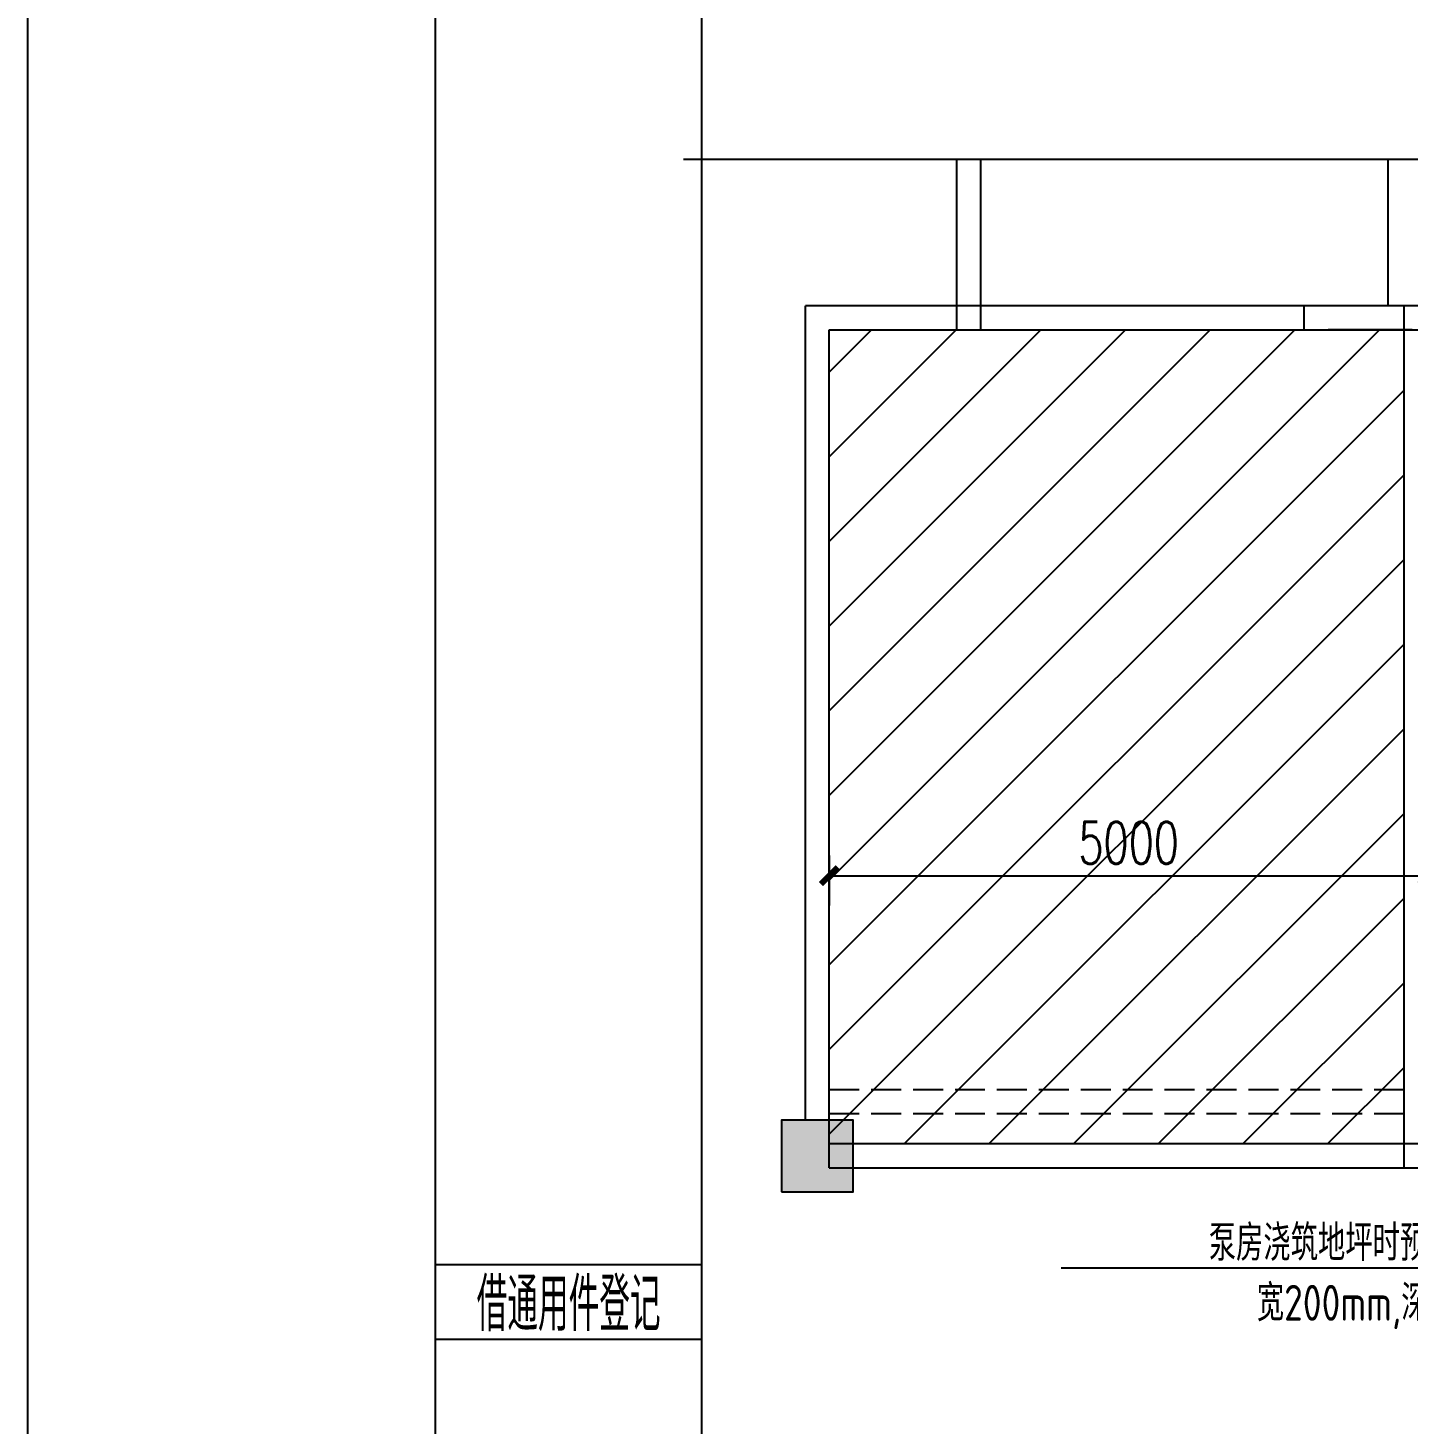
# Model space of a CAD drawing. Header units: millimetres. Extents: x 10779125 to 11142123, y -372083 to -144871.
# Drawn here: x 11039723 to 11051247, y -305976 to -294316 of the extents above; entities that cross this region are included whole.
import ezdxf
from ezdxf import colors
from ezdxf.entities.mleader import LeaderData, LeaderLine
from ezdxf.enums import TextEntityAlignment as Align
from ezdxf.math import Vec2, Vec3

# ---------------------------------------------------------------- set-up
doc = ezdxf.new("R2010")
doc.units = ezdxf.units.MM
doc.header["$LTSCALE"] = 1000
doc.header["$MEASUREMENT"] = 0
doc.header["$PDSIZE"] = -1
doc.linetypes.add('DASH', pattern=[0.35, 0.25, -0.1])
doc.layers.get('0').update_dxf_attribs({"color": 255, "linetype": 'CONTINUOUS'})
doc.layers.get('Defpoints').update_dxf_attribs({"linetype": 'CONTINUOUS'})
for name, color, linetype in [('2细线层', 4, 'CONTINUOUS'), ('6文字层', 3, 'CONTINUOUS'), ('8', 8, 'CONTINUOUS'), ('PUB_HATCH', 8, 'CONTINUOUS'), ('图框层', 7, 'CONTINUOUS')]:
    doc.layers.add(name, color=color, linetype=linetype)
doc.layers.add('_0', color=7, linetype='CONTINUOUS', lineweight=80)
doc.styles.add('_HZTXT', font='tssdeng.shx', dxfattribs={"width": 0.8, "bigfont": 'tssdchn.shx'})
doc.styles.add('DIM_FONT', font='SIMPLEX', dxfattribs={"width": 0.7, "bigfont": 'GBCBIG'})
doc.styles.add('TH_GBDIM', font='romans.shx', dxfattribs={"width": 0.8, "bigfont": 'gbcbig.shx'})
doc.dimstyles.new('_TCH_ARCH&&100', dxfattribs={"dimtxt": 350, "dimasz": 100, "dimexe": 250, "dimexo": 300, "dimgap": 100, "dimtad": 1, "dimdec": 0, "dimzin": 0, "dimdsep": 46, "dimtxsty": 'DIM_FONT', "dimblk": 'ARCHTICK', "dimcen": 0.09, "dimclrt": 7, "dimazin": 2, "dimtfac": 1, "dimtdec": 0, "dimtix": 1, "dimtmove": 2, "dimatfit": 3, "dimfxl": 0, "dimtolj": 1, "dimtzin": 0, "dimarcsym": 0})

# ---------------------------------------------------------------- blocks, each defined once
blk = doc.blocks.new('_FZH')
blk.add_lwpolyline([(-0.5, -0.5), (0.5, -0.5), (0.5, 0.5), (-0.5, 0.5)], close=True)
at = {"layer": 'PUB_HATCH'}
blk.add_solid([(-0.5, -0.5), (0.5, -0.5), (-0.5, 0.5), (0.5, 0.5)], dxfattribs=at)
blk = doc.blocks.new('bf211016')
at = {"layer": '8', "color": 8}
for p, q in [((-14734.3, 7198.2, 0), (-14734.3, 8621.6, 0)), ((-14534.3, 7198.2, 0), (-14534.3, 8621.6, 0)), ((-11134.3, 7398.2, 0), (-11134.3, 8621.6, 0)), ((-16000, 600, 0), (-16000, 7398.2, 0)), ((-1284.3, 7398.2, 0), (-16000, 7398.2, 0)), ((-11134.3, 7398.2, 0), (-11834.3, 7398.2, 0)), ((-11834.3, 7198.2, 0), (-11834.3, 7398.2, 0)), ((-11000, 200, 0), (-11000, 7398.2, 0)), ((-15800, 200, 0), (-15800, 7198.2, 0)), ((-15800, 7198.2, 0), (-1284.3, 7198.2, 0)), ((-14734.3, 7198.2, 0), (-14534.3, 7198.2, 0)), ((-11834.3, 7198.2, 0), (-11634.3, 7198.2, 0)), ((-10934.3, 7198.2, 0), (-11634.3, 7198.2, 0)), ((-10448.4, 400, 0), (-15800, 400, 0)), ((-15800, 200, 0), (-10448.4, 200, 0))]:
    blk.add_line(p, q, dxfattribs=at)
at = {"layer": '8', "color": 8, "linetype": 'DASH'}
for p, q in [((-15800, 855, 0), (-11000, 855, 0)), ((-15800, 655, 0), (-11000, 655, 0))]:
    blk.add_line(p, q, dxfattribs=at)
at = {"layer": '8', "color": 8, "elevation": 0}
blk.add_lwpolyline([(-9328, 8621.6), (-17018.1, 8621.6)], dxfattribs=at)
at = {"layer": '8', "color": 8, "xscale": 600, "yscale": 600, "zscale": 600}
blk.add_blockref('_FZH', (-15900, 300, 0), dxfattribs=at)
blk = doc.blocks.new('_ArchTick')
at = {"const_width": 0.5}
blk.add_lwpolyline([(-0.7, -0.7), (0.7, 0.7)], dxfattribs=at)
blk = doc.blocks.new('*D231')
at = {"layer": '_0', "color": 0, "lineweight": -2, "transparency": 16777216}
for p, q in [((11046414, -301228), (11046414, -301646)), ((11051414, -301228), (11051414, -301646)), ((11046414, -301396), (11051414, -301396))]:
    blk.add_line(p, q, dxfattribs=at)
at = {"layer": 'Defpoints', "color": 0, "lineweight": -2, "transparency": 16777216}
for p in [(11046414, -300928, 0), (11051414, -300928, 0), (11051414, -301396)]:
    blk.add_point(p, dxfattribs=at)
at = {"layer": '_0', "color": 0, "lineweight": -2, "transparency": 16777216, "xscale": 100, "yscale": 100, "zscale": 100, "rotation": 180}
blk.add_blockref('_ArchTick', (11046414, -301396), dxfattribs=at)
at = {"layer": '_0', "color": 0, "lineweight": -2, "transparency": 16777216, "xscale": 100, "yscale": 100, "zscale": 100}
blk.add_blockref('_ArchTick', (11051414, -301396), dxfattribs=at)
at = {"layer": '_0', "color": 7, "lineweight": -2, "transparency": 16777216, "insert": (11048914, -301121), "char_height": 350, "attachment_point": 5, "style": 'DIM_FONT'}
blk.add_mtext('\\A1;5000', dxfattribs=at)
blk = doc.blocks.new('横')
at = {"layer": '2细线层', "lineweight": -3}
for p, q in [((2498.8, 1865.7), (2498.8, 22233.3)), ((2498.8, 9203.5), (4213.3, 9203.5)), ((2498.8, 8723.5), (4213.3, 8723.5))]:
    blk.add_line(p, q, dxfattribs=at)
at = {"layer": '图框层', "lineweight": -3}
blk.add_line((4213.3, 2208.6), (4213.3, 21890.4), dxfattribs=at)
at = {"layer": '6文字层', "color": 3, "lineweight": -3, "style": 'TH_GBDIM', "width": 0.8}
blk.add_text('借通用件登记', height=342.89, dxfattribs=at).set_placement((3356.1, 8963.5), align=Align.MIDDLE)

msp = doc.modelspace()

# ---------------------------------------------------------------- hatches: boundary and pattern name
at = {"layer": '_0', "lineweight": -2}
h = msp.add_hatch(dxfattribs=at)
h.set_pattern_fill('ANSI31', color=8, scale=4000)
h.set_pattern_definition([(45, (-1822.37, 3636.6), (-353.55339, 353.55339), [])])
h.paths.add_polyline_path([(11051214.3, -296838.7), (11046414.3, -296838.7), (11046414.3, -303636.8), (11051214.3, -303636.8)])

# ---------------------------------------------------------------- linework, layer by layer
at = {"color": 1}
msp.add_lwpolyline([(11039722.6, -281918.3), (11142123.3, -281918.3), (11142123.3, -353351.9), (11039722.6, -353351.9)], close=True, dxfattribs=at)

# ---------------------------------------------------------------- block references
at = {"lineweight": -2, "xscale": 1.296, "yscale": 1.296, "zscale": 1.296}
msp.add_blockref('横', (11039888.1, -316572, -89.1), dxfattribs=at)
at = {"lineweight": -2}
msp.add_blockref('bf211016', (11062214.3, -304036.8, 0), dxfattribs=at)

# ---------------------------------------------------------------- dimensions: what is measured, and where the dimension line sits
at = {"layer": '_0', "lineweight": -2}
dim = msp.add_linear_dim(base=(11051414.3, -301396.2), p1=(11046414.3, -300927.6, 0), p2=(11051414.3, -300927.6, 0), dimstyle='_TCH_ARCH&&100', dxfattribs=at)
dim.commit()
dim.dimension.update_dxf_attribs({"geometry": '*D231', "text_midpoint": (11048914.3, -301121.2)})

# ---------------------------------------------------------------- leaders
at = {"color": 4, "lineweight": -3, "ltscale": 0.1}
ml = msp.add_multileader_mtext('Standard', dxfattribs=at)
ml.set_content('泵房浇筑地坪时预留排水沟\\P宽200mm,深200mm', color=4, style='_HZTXT')
ml.set_leader_properties()
ml.build(insert=Vec2(0, 0))
ml.multileader.update_dxf_attribs({"text_left_attachment_type": 6, "text_right_attachment_type": 6, "dogleg_length": 100, "arrow_head_size": 110})
ctx = ml.context
ctx.base_point, ctx.char_height, ctx.arrow_head_size, ctx.landing_gap_size, ctx.plane_origin = Vec3(11049482.2, -304673, 0), 300, 110, 0.09, Vec3(11053940.8, -303605.1, 0)
ctx.left_attachment, ctx.right_attachment, ctx.text_align_type = 6, 6, 2
notes = []
notes.append((ctx, [(1, (1, 1, 0), (11052418.9, -304673, 0), (-1, 0), 100, [(0, [(11053783.8, -303381.8, 0)], 0, [])])]))
ctx.mtext.insert, ctx.mtext.alignment, ctx.mtext.flow_direction = Vec3(11052318.9, -304313, 0), 3, 5
for ctx, leaders in notes:
    for number, flags, end, landing, length, lines in leaders:
        leader = LeaderData()
        leader.index, (leader.has_last_leader_line, leader.has_dogleg_vector, leader.attachment_direction) = number, flags
        leader.last_leader_point, leader.dogleg_vector, leader.dogleg_length = Vec3(end), Vec3(landing), length
        for number, points, colour, breaks in lines:
            line = LeaderLine()
            line.index, line.vertices, line.color, line.breaks = number, Vec3.list(points), colors.encode_raw_color(colour), breaks
            leader.lines.append(line)
        ctx.leaders.append(leader)

doc.saveas('drawing.dxf')
